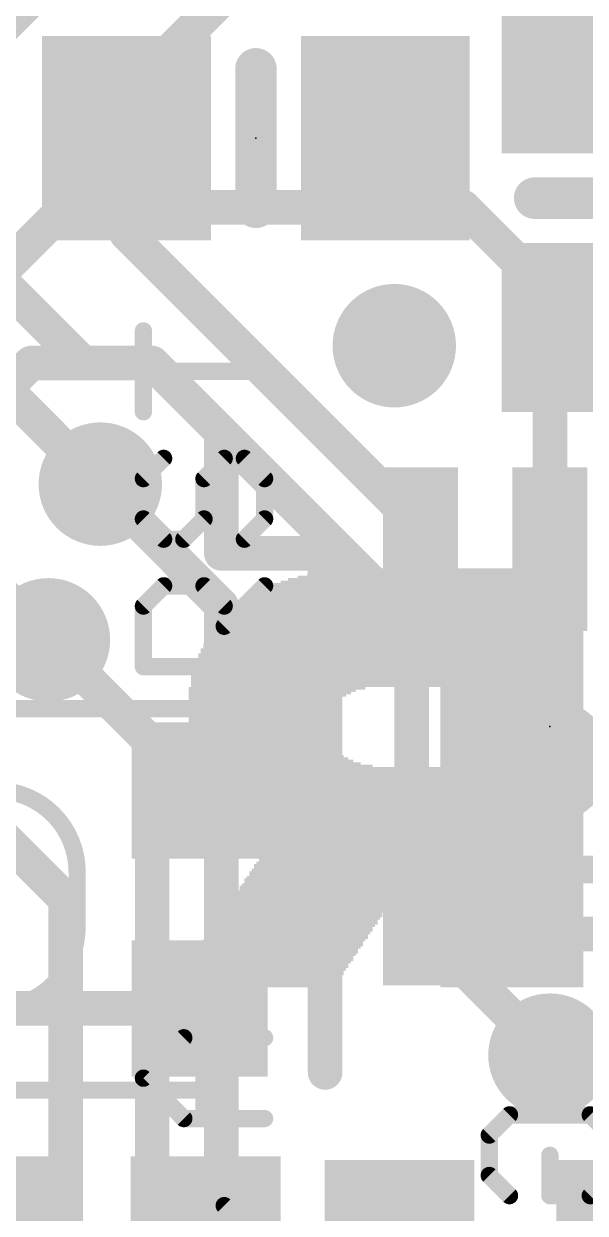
# Model space of a CAD drawing. Extents: x -0.4 to 51.3, y -0.4 to 23.4.
# Drawn here: x 10.11 to 14.23, y 4.17 to 12.9 of the extents above; entities that cross this region are included whole.
import ezdxf

# ---------------------------------------------------------------- set-up
doc = ezdxf.new("R2010")
doc.units = 0
for name, color, linetype in [('1', 12, 'CONTINUOUS'), ('16', 132, 'CONTINUOUS'), ('18', 110, 'CONTINUOUS'), ('21', 40, 'CONTINUOUS'), ('22', 6, 'CONTINUOUS'), ('23', 40, 'CONTINUOUS')]:
    doc.layers.add(name, color=color, linetype=linetype)

# ---------------------------------------------------------------- blocks, each defined once
blk = doc.blocks.new('RECT')
blk.add_solid([(-0.5, -0.5), (0.5, -0.5), (-0.5, 0.5), (0.5, 0.5)])
blk = doc.blocks.new('ROUNDV')
at = {"const_width": 0.5}
blk.add_lwpolyline([(0, -0.25, 1), (0, 0.25, 1), (0, -0.25)], format="xyb", dxfattribs=at)

msp = doc.modelspace()

# ---------------------------------------------------------------- linework, layer by layer
at = {"layer": '1', "const_width": 0.254}
for points in [[(11.668, 13.192), (11.176, 12.7)], [(14.366, 12.574), (13.843, 13.097)], [(11.176, 12.7), (11.176, 12.38)], [(11.176, 12.38), (10.861, 12.065)], [(10.861, 12.065), (10.861, 11.364)], [(10.541, 10.414), (9.525, 11.43)], [(10.861, 11.364), (13.02, 9.205)], [(13.97, 9.0471), (13.97, 10.674)], [(13.97, 10.674), (14.366, 10.674)], [(10.541, 10.414), (11.049, 10.414)], [(11.049, 10.414), (11.557, 9.906)], [(9.925, 10.268), (10.668, 9.525)], [(11.557, 9.906), (11.557, 9.017)], [(13.02, 9.205), (13.02, 9.0471)], [(11.557, 9.017), (12.319, 9.017)], [(12.319, 9.017), (12.319, 7.366)], [(9.7903, 8.8787), (10.287, 8.382)], [(12.319, 7.366), (13.02, 6.665)], [(11.398, 7.277), (11.519, 7.277)], [(11.519, 7.277), (12.319, 6.477)], [(13.02, 6.4469), (13.02, 6.665)], [(12.319, 6.477), (12.319, 5.207)], [(13.02, 6.4469), (13.02, 6.284)], [(13.02, 6.284), (13.97, 5.334)], [(9.271, 5.677), (11.398, 5.677)]]:
    msp.add_lwpolyline(points, dxfattribs=at)
at = {"layer": '1', "const_width": 0.127}
for points in [[(11.2395, 12.7, 1), (11.1125, 12.7)], [(11.1311, 12.7449, 1), (11.2209, 12.6551)], [(11.2209, 12.3351, 1), (11.1311, 12.4249)], [(11.1125, 12.38, 1), (11.2395, 12.38)], [(10.9245, 12.065, 1), (10.7975, 12.065)], [(10.8161, 12.1099, 1), (10.9059, 12.0201)], [(10.9059, 11.4089, 1), (10.8161, 11.3191)], [(10.7975, 11.364, 1), (10.9245, 11.364)], [(14.0335, 10.674, 1), (13.9065, 10.674)], [(13.97, 10.7375, 1), (13.97, 10.6105)], [(10.541, 10.4775, 1), (10.541, 10.3505)], [(10.4961, 10.3691, 1), (10.5859, 10.4589)], [(11.0939, 10.4589, 1), (11.0041, 10.3691)], [(11.049, 10.3505, 1), (11.049, 10.4775)], [(11.6205, 9.906, 1), (11.4935, 9.906)], [(11.5121, 9.8611, 1), (11.6019, 9.9509)], [(10.6231, 9.4801, 1), (10.7129, 9.5699)], [(13.0835, 9.205, 1), (12.9565, 9.205)], [(12.9751, 9.1601, 1), (13.0649, 9.2499)], [(11.557, 9.0805, 1), (11.557, 8.9535)], [(11.4935, 9.017, 1), (11.6205, 9.017)], [(12.3825, 9.017, 1), (12.2555, 9.017)], [(12.319, 8.9535, 1), (12.319, 9.0805)], [(12.9565, 9.0471, 1), (13.0835, 9.0471)], [(13.9065, 9.0471, 1), (14.0335, 9.0471)], [(10.2421, 8.3371, 1), (10.3319, 8.4269)], [(12.3639, 7.4109, 1), (12.2741, 7.3211)], [(12.2555, 7.366, 1), (12.3825, 7.366)], [(11.398, 7.3405, 1), (11.398, 7.2135)], [(11.5639, 7.3219, 1), (11.4741, 7.2321)], [(11.519, 7.2135, 1), (11.519, 7.3405)], [(13.0835, 6.665, 1), (12.9565, 6.665)], [(12.9751, 6.6201, 1), (13.0649, 6.7099)], [(12.3825, 6.477, 1), (12.2555, 6.477)], [(12.2741, 6.4321, 1), (12.3639, 6.5219)], [(13.0835, 6.4469, 1), (12.9565, 6.4469)], [(12.9565, 6.4469, 1), (13.0835, 6.4469)], [(13.0649, 6.3289, 1), (12.9751, 6.2391)], [(12.9565, 6.284, 1), (13.0835, 6.284)], [(11.398, 5.6135, 1), (11.398, 5.7405)], [(13.9251, 5.2891, 1), (14.0149, 5.3789)], [(12.2555, 5.207, 1), (12.3825, 5.207)]]:
    msp.add_lwpolyline(points, format="xyb", dxfattribs=at)
at = {"layer": '16', "const_width": 0.254}
for points in [[(11.684, 14.605), (9.525, 12.446)], [(10.414, 11.557), (8.382, 9.525)], [(13.335, 11.557), (10.414, 11.557)], [(14.224, 10.668), (13.335, 11.557)], [(16.51, 10.668), (14.224, 10.668)], [(10.16, 10.414), (9.017, 9.271)], [(11.049, 10.414), (10.16, 10.414)], [(12.954, 8.509), (11.049, 10.414)], [(11.557, 8.636), (10.668, 9.525)], [(11.557, 4.191), (11.557, 8.636)], [(12.954, 6.731), (12.954, 8.509)], [(10.287, 8.382), (11.049, 7.62)], [(9.017, 7.874), (10.414, 6.477)], [(11.049, 3.937), (11.049, 7.62)], [(13.462, 6.223), (12.954, 6.731)], [(10.414, 6.477), (10.414, 2.794)], [(19.558, 6.223), (13.462, 6.223)], [(14.097, 5.207), (13.97, 5.334)], [(20.828, 5.207), (14.097, 5.207)], [(12.065, 3.683), (11.557, 4.191)]]:
    msp.add_lwpolyline(points, dxfattribs=at)
at = {"layer": '16', "const_width": 0.127}
for points in [[(10.414, 11.6205, 1), (10.414, 11.4935)], [(10.4589, 11.5121, 1), (10.3691, 11.6019)], [(13.3799, 11.6019, 1), (13.2901, 11.5121)], [(13.335, 11.4935, 1), (13.335, 11.6205)], [(14.224, 10.7315, 1), (14.224, 10.6045)], [(14.1791, 10.6231, 1), (14.2689, 10.7129)], [(10.16, 10.4775, 1), (10.16, 10.3505)], [(10.2049, 10.3691, 1), (10.1151, 10.4589)], [(11.0939, 10.4589, 1), (11.0041, 10.3691)], [(11.049, 10.3505, 1), (11.049, 10.4775)], [(10.7129, 9.5699, 1), (10.6231, 9.4801)], [(11.6205, 8.636, 1), (11.4935, 8.636)], [(11.5121, 8.5911, 1), (11.6019, 8.6809)], [(13.0175, 8.509, 1), (12.8905, 8.509)], [(12.9091, 8.4641, 1), (12.9989, 8.5539)], [(10.3319, 8.4269, 1), (10.2421, 8.3371)], [(11.1125, 7.62, 1), (10.9855, 7.62)], [(11.0041, 7.5751, 1), (11.0939, 7.6649)], [(12.9989, 6.7759, 1), (12.9091, 6.6861)], [(12.8905, 6.731, 1), (13.0175, 6.731)], [(10.4775, 6.477, 1), (10.3505, 6.477)], [(10.3691, 6.4321, 1), (10.4589, 6.5219)], [(13.462, 6.2865, 1), (13.462, 6.1595)], [(13.4171, 6.1781, 1), (13.5069, 6.2679)], [(14.0149, 5.3789, 1), (13.9251, 5.2891)], [(14.097, 5.2705, 1), (14.097, 5.1435)], [(14.0521, 5.1621, 1), (14.1419, 5.2519)], [(11.6019, 4.2359, 1), (11.5121, 4.1461)], [(11.4935, 4.191, 1), (11.6205, 4.191)]]:
    msp.add_lwpolyline(points, format="xyb", dxfattribs=at)
at = {"layer": '21'}
for points, const_width in [([(11.811, 12.573), (11.811, 11.557)], 0.3048), ([(14.874, 11.624), (13.858, 11.624)], 0.3048), ([(10.9847, 10.0563), (10.9847, 10.6494)], 0.127), ([(11.8745, 10.3528), (10.9847, 10.3528)], 0.127), ([(11.133, 9.7139), (10.9847, 9.5656)], 0.127), ([(11.4296, 9.5656), (11.5779, 9.7139)], 0.127), ([(11.5779, 9.7139), (11.7262, 9.7139)], 0.127), ([(11.7262, 9.7139), (11.8745, 9.5656)], 0.127), ([(10.9847, 9.5656), (10.9847, 9.269)], 0.127), ([(11.4296, 9.269), (11.4296, 9.5656)], 0.127), ([(11.8745, 9.5656), (11.8745, 9.269)], 0.127), ([(10.9847, 9.269), (11.133, 9.1207)], 0.127), ([(11.2813, 9.1207), (11.4296, 9.269)], 0.127), ([(11.8745, 9.269), (11.7262, 9.1207)], 0.127), ([(11.133, 9.1207), (11.2813, 9.1207)], 0.127), ([(10.9847, 8.6301), (11.133, 8.7784)], 0.127), ([(11.133, 8.7784), (11.4296, 8.7784)], 0.127), ([(11.4296, 8.7784), (11.5779, 8.6301)], 0.127), ([(11.5779, 8.4818), (11.8745, 8.7784)], 0.127), ([(10.9847, 8.1852), (10.9847, 8.6301)], 0.127), ([(11.5779, 8.6301), (11.5779, 8.1852)], 0.127), ([(12.32, 6.947), (12.32, 8.547)], 0.2032), ([(11.8745, 8.1852), (10.9847, 8.1852)], 0.127), ([(7.298, 7.877), (11.498, 7.877)], 0.127), ([(11.498, 7.877), (11.498, 5.077)], 0.127), ([(10.498, 6.677), (10.498, 6.277)], 0.127), ([(14.37, 6.697), (13.57, 6.697)], 0.2032), ([(11.498, 5.077), (7.298, 5.077)], 0.127)]:
    msp.add_lwpolyline(points, dxfattribs=dict(at, const_width=const_width))
for points, const_width in [([(11.8872, 12.573, 1), (11.7348, 12.573)], 0.1524), ([(13.858, 11.7002, 1), (13.858, 11.5478)], 0.1524), ([(11.7348, 11.557, 1), (11.8872, 11.557)], 0.1524), ([(11.0165, 10.6494, 1), (10.953, 10.6494)], 0.0635), ([(10.9847, 10.3846, 1), (10.9847, 10.3211)], 0.0635), ([(11.8745, 10.3211, 1), (11.8745, 10.3846)], 0.0635), ([(10.953, 10.0563, 1), (11.0165, 10.0563)], 0.0635), ([(11.1555, 9.6915, 1), (11.1106, 9.7364)], 0.0635), ([(11.5779, 9.7457, 1), (11.5779, 9.6822)], 0.0635), ([(11.6004, 9.6915, 1), (11.5555, 9.7364)], 0.0635), ([(11.7487, 9.7364, 1), (11.7038, 9.6915)], 0.0635), ([(11.7262, 9.6822, 1), (11.7262, 9.7457)], 0.0635), ([(11.0165, 9.5656, 1), (10.953, 9.5656)], 0.0635), ([(10.9623, 9.5881, 1), (11.0072, 9.5432)], 0.0635), ([(11.4614, 9.5656, 1), (11.3979, 9.5656)], 0.0635), ([(11.4072, 9.5881, 1), (11.4521, 9.5432)], 0.0635), ([(11.9063, 9.5656, 1), (11.8428, 9.5656)], 0.0635), ([(11.852, 9.5432, 1), (11.897, 9.5881)], 0.0635), ([(10.953, 9.269, 1), (11.0165, 9.269)], 0.0635), ([(11.0072, 9.2915, 1), (10.9623, 9.2466)], 0.0635), ([(11.3979, 9.269, 1), (11.4614, 9.269)], 0.0635), ([(11.4521, 9.2466, 1), (11.4072, 9.2915)], 0.0635), ([(11.8428, 9.269, 1), (11.9063, 9.269)], 0.0635), ([(11.897, 9.2466, 1), (11.852, 9.2915)], 0.0635), ([(11.133, 9.1525, 1), (11.133, 9.089)], 0.0635), ([(11.1106, 9.0983, 1), (11.1555, 9.1432)], 0.0635), ([(11.2589, 9.1432, 1), (11.3038, 9.0983)], 0.0635), ([(11.2813, 9.089, 1), (11.2813, 9.1525)], 0.0635), ([(11.7038, 9.1432, 1), (11.7487, 9.0983)], 0.0635), ([(11.133, 8.8101, 1), (11.133, 8.7466)], 0.0635), ([(11.1555, 8.7559, 1), (11.1106, 8.8008)], 0.0635), ([(11.4521, 8.8008, 1), (11.4072, 8.7559)], 0.0635), ([(11.4296, 8.7466, 1), (11.4296, 8.8101)], 0.0635), ([(11.897, 8.7559, 1), (11.852, 8.8008)], 0.0635), ([(11.0165, 8.6301, 1), (10.953, 8.6301)], 0.0635), ([(10.9623, 8.6526, 1), (11.0072, 8.6076)], 0.0635), ([(11.6097, 8.6301, 1), (11.5462, 8.6301)], 0.0635), ([(11.5555, 8.6076, 1), (11.6004, 8.6526)], 0.0635), ([(12.3708, 8.547, 1), (12.2692, 8.547)], 0.1016), ([(11.5555, 8.5043, 1), (11.6004, 8.4594)], 0.0635), ([(10.9847, 8.217, 1), (10.9847, 8.1535)], 0.0635), ([(10.953, 8.1852, 1), (11.0165, 8.1852)], 0.0635), ([(11.5462, 8.1852, 1), (11.6097, 8.1852)], 0.0635), ([(11.8745, 8.1535, 1), (11.8745, 8.217)], 0.0635), ([(11.5298, 7.877, 1), (11.4663, 7.877)], 0.0635), ([(11.498, 7.8453, 1), (11.498, 7.9088)], 0.0635), ([(10.498, 6.677, 0.4142), (9.898, 7.277)], 0.127), ([(12.2692, 6.947, 1), (12.3708, 6.947)], 0.1016), ([(10.5298, 6.677, 1), (10.4663, 6.677)], 0.0635), ([(13.57, 6.7478, 1), (13.57, 6.6462)], 0.1016), ([(10.4663, 6.677, 1), (10.5298, 6.677)], 0.0635), ([(9.898, 5.677, 0.4142), (10.498, 6.277)], 0.127), ([(10.5298, 6.277, 1), (10.4663, 6.277)], 0.0635), ([(10.4663, 6.277, 1), (10.5298, 6.277)], 0.0635), ([(11.4663, 5.077, 1), (11.5298, 5.077)], 0.0635), ([(11.498, 5.0453, 1), (11.498, 5.1087)], 0.0635)]:
    msp.add_lwpolyline(points, format="xyb", dxfattribs=dict(at, const_width=const_width))
at = {"layer": '22', "const_width": 0.127}
for points in [[(11.2813, 5.4616), (10.9847, 5.165)], [(11.8745, 5.4616), (11.2813, 5.4616)], [(11.4296, 5.4616), (11.4296, 4.8684)], [(10.9847, 5.165), (11.2813, 4.8684)], [(11.2813, 4.8684), (11.8745, 4.8684)], [(13.5247, 4.7475), (13.673, 4.8958)], [(13.673, 4.8958), (14.2662, 4.8958)], [(14.2662, 4.8958), (14.4145, 4.7475)], [(13.5247, 4.4509), (13.5247, 4.7475)], [(13.9696, 4.3026), (13.9696, 4.5992)], [(11.8745, 4.5261), (10.9847, 4.5261)], [(10.9847, 4.5261), (10.9847, 4.0812)], [(11.5779, 4.0812), (11.5779, 4.5261)], [(13.673, 4.3026), (13.5247, 4.4509)], [(14.4145, 4.4509), (14.2662, 4.3026)], [(14.2662, 4.3026), (13.9696, 4.3026)], [(11.5779, 4.2295), (11.8745, 3.9329)]]:
    msp.add_lwpolyline(points, dxfattribs=at)
at = {"layer": '22', "const_width": 0.0635}
for points in [[(11.2813, 5.4934, 1), (11.2813, 5.4299)], [(11.3038, 5.4392, 1), (11.2589, 5.4841)], [(11.4614, 5.4616, 1), (11.3979, 5.4616)], [(11.8745, 5.4299, 1), (11.8745, 5.4934)], [(11.0072, 5.1875, 1), (10.9623, 5.1426)], [(10.9623, 5.1875, 1), (11.0072, 5.1426)], [(11.2813, 4.9002, 1), (11.2813, 4.8367)], [(11.2589, 4.846, 1), (11.3038, 4.8909)], [(11.3979, 4.8684, 1), (11.4614, 4.8684)], [(11.8745, 4.8367, 1), (11.8745, 4.9002)], [(13.673, 4.9275, 1), (13.673, 4.864)], [(13.6955, 4.8733, 1), (13.6506, 4.9182)], [(14.2887, 4.9182, 1), (14.2438, 4.8733)], [(13.5565, 4.7475, 1), (13.493, 4.7475)], [(13.5023, 4.7699, 1), (13.5472, 4.725)], [(14.0014, 4.5992, 1), (13.9379, 4.5992)], [(10.9847, 4.5579, 1), (10.9847, 4.4944)], [(11.0165, 4.5261, 1), (10.953, 4.5261)], [(11.6097, 4.5261, 1), (11.5462, 4.5261)], [(11.8745, 4.4944, 1), (11.8745, 4.5579)], [(13.5472, 4.4734, 1), (13.5023, 4.4284)], [(13.493, 4.4509, 1), (13.5565, 4.4509)], [(13.9696, 4.3344, 1), (13.9696, 4.2709)], [(11.6004, 4.252, 1), (11.5555, 4.2071)], [(13.6506, 4.2802, 1), (13.6955, 4.3251)], [(13.9379, 4.3026, 1), (14.0014, 4.3026)], [(14.2438, 4.3251, 1), (14.2887, 4.2802)]]:
    msp.add_lwpolyline(points, format="xyb", dxfattribs=at)
at = {"layer": '23'}
for p in [(11.811, 12.065), (13.97, 7.747)]:
    msp.add_point(p, dxfattribs=at)

# ---------------------------------------------------------------- block references
at = {"layer": '1'}
for p, xscale, yscale, rotation in [((14.366, 12.574), 1.24, 1.5, 270), ((14.366, 10.674), 1.24, 1.5, 270), ((13.02, 9.0471), 0.55, 1.2, 180), ((13.97, 9.0471), 0.55, 1.2, 180), ((13.02, 6.4469), 0.55, 1.2, 180)]:
    msp.add_blockref('RECT', p, dxfattribs=dict(at, xscale=xscale, yscale=yscale, rotation=rotation))
at = {"layer": '1', "xscale": 1.24, "yscale": 1.5}
for p in [(10.861, 12.065), (12.761, 12.065)]:
    msp.add_blockref('RECT', p, dxfattribs=at)
at = {"layer": '1', "rotation": 180}
for p in [(11.398, 7.277), (11.398, 5.677)]:
    msp.add_blockref('RECT', p, dxfattribs=at)
at = {"layer": '1', "xscale": 1.1}
for p in [(9.7418, 4.0906), (11.4418, 4.0906)]:
    msp.add_blockref('RECT', p, dxfattribs=at)
at = {"layer": '1', "xscale": 1.1, "rotation": 180}
for p in [(12.866, 4.064), (14.566, 4.064)]:
    msp.add_blockref('RECT', p, dxfattribs=at)
at = {"layer": '18', "xscale": 0.9064, "yscale": 0.9064}
for p in [(12.827, 10.541), (12.827, 10.541), (10.668, 9.525), (10.668, 9.525), (10.287, 8.382), (10.287, 8.382), (13.97, 7.493), (13.97, 7.493), (13.97, 5.334), (13.97, 5.334)]:
    msp.add_blockref('ROUNDV', p, dxfattribs=at)
at = {"layer": '22', "rotation": 180}
for p, xscale, yscale in [((14.2748, 12.9032), 0.889, 0.0254), ((14.3002, 12.8778), 0.8382, 0.0254), ((14.3256, 12.8524), 0.7874, 0.0254), ((14.351, 12.827), 0.7366, 0.0254), ((14.3891, 12.8016), 0.6604, 0.0254), ((14.4145, 12.7762), 0.6096, 0.0254), ((14.4399, 12.7508), 0.5588, 0.0254), ((14.4653, 12.7254), 0.508, 0.0254), ((13.3083, 8.8976), 1.8136, 0.0178), ((13.1039, 8.8087), 2.2225, 0.0178), ((13.1305, 8.8265), 2.1692, 0.0178), ((13.1661, 8.8443), 2.098, 0.0178), ((13.2017, 8.8621), 2.0269, 0.0178), ((13.2461, 8.8798), 1.938, 0.0178), ((13.0239, 8.7376), 2.3825, 0.0178), ((13.0416, 8.7554), 2.347, 0.0178), ((13.0594, 8.7732), 2.3114, 0.0178), ((13.0772, 8.7909), 2.2758, 0.0178), ((12.9527, 8.6487), 2.5248, 0.0178), ((12.9616, 8.6665), 2.507, 0.0178), ((12.9794, 8.6843), 2.4714, 0.0178), ((12.9883, 8.702), 2.4536, 0.0178), ((13.0061, 8.7198), 2.4181, 0.0178), ((12.8994, 8.5598), 2.6314, 0.0178), ((12.9083, 8.5776), 2.6137, 0.0178), ((12.9172, 8.5954), 2.5959, 0.0178), ((12.935, 8.6131), 2.5603, 0.0178), ((12.9438, 8.6309), 2.5425, 0.0178), ((12.8638, 8.4709), 2.7026, 0.0178), ((12.8727, 8.5065), 2.6848, 0.0178), ((12.8727, 8.4887), 2.6848, 0.0178), ((12.8816, 8.5242), 2.667, 0.0178), ((12.8905, 8.542), 2.6492, 0.0178), ((12.8283, 8.382), 2.7737, 0.0178), ((12.8372, 8.3998), 2.7559, 0.0178), ((12.846, 8.4353), 2.7381, 0.0178), ((12.846, 8.4176), 2.7381, 0.0178), ((12.8549, 8.4531), 2.7203, 0.0178), ((12.8105, 8.3109), 2.8092, 0.0178), ((12.8105, 8.2931), 2.8092, 0.0178), ((12.8194, 8.3464), 2.7915, 0.0178), ((12.8194, 8.3287), 2.7915, 0.0178), ((12.8283, 8.3642), 2.7737, 0.0178), ((12.7927, 8.2398), 2.8448, 0.0178), ((12.7927, 8.222), 2.8448, 0.0178), ((12.7927, 8.2042), 2.8448, 0.0178), ((12.8016, 8.2753), 2.827, 0.0178), ((12.8016, 8.2575), 2.827, 0.0178), ((12.7749, 8.1153), 2.8804, 0.0178), ((12.7838, 8.1864), 2.8626, 0.0178), ((12.7838, 8.1686), 2.8626, 0.0178), ((12.7838, 8.1509), 2.8626, 0.0178), ((12.7838, 8.1331), 2.8626, 0.0178), ((11.9659, 8.0264), 1.2979, 0.0178), ((12.7749, 8.0975), 2.8804, 0.0178), ((12.7749, 8.0797), 2.8804, 0.0178), ((12.7749, 8.062), 2.8804, 0.0178), ((12.7749, 8.0442), 2.8804, 0.0178), ((13.6906, 8.0264), 1.049, 0.0178), ((11.9126, 7.9908), 1.1913, 0.0178), ((11.8681, 7.9375), 1.1024, 0.0178), ((11.9304, 8.0086), 1.2268, 0.0178), ((11.8948, 7.9731), 1.1557, 0.0178), ((11.877, 7.9553), 1.1201, 0.0178), ((13.6906, 8.0086), 1.049, 0.0178), ((13.6906, 7.9908), 1.049, 0.0178), ((13.6906, 7.9731), 1.049, 0.0178), ((13.6906, 7.9553), 1.049, 0.0178), ((13.6906, 7.9375), 1.049, 0.0178), ((11.8593, 7.9197), 1.0846, 0.0178), ((11.8504, 7.9019), 1.0668, 0.0178), ((11.8504, 7.8842), 1.0668, 0.0178), ((11.8415, 7.8664), 1.049, 0.0178), ((11.8415, 7.8486), 1.049, 0.0178), ((13.6906, 7.9197), 1.049, 0.0178), ((13.6906, 7.9019), 1.049, 0.0178), ((13.6906, 7.8842), 1.049, 0.0178), ((13.6906, 7.8664), 1.049, 0.0178), ((13.6906, 7.8486), 1.049, 0.0178), ((11.8415, 7.8308), 1.049, 0.0178), ((11.8326, 7.813), 1.0312, 0.0178), ((11.8326, 7.7953), 1.0312, 0.0178), ((11.8326, 7.7775), 1.0312, 0.0178), ((13.6906, 7.8308), 1.049, 0.0178), ((13.6906, 7.813), 1.049, 0.0178), ((13.6906, 7.7953), 1.049, 0.0178), ((13.6906, 7.7775), 1.049, 0.0178), ((11.8326, 7.7597), 1.0312, 0.0178), ((11.8326, 7.7419), 1.0312, 0.0178), ((11.8326, 7.7241), 1.0312, 0.0178), ((11.8326, 7.7064), 1.0312, 0.0178), ((11.8326, 7.6886), 1.0312, 0.0178), ((13.6906, 7.7597), 1.049, 0.0178), ((13.6906, 7.7419), 1.049, 0.0178), ((13.6906, 7.7241), 1.049, 0.0178), ((13.6906, 7.7064), 1.049, 0.0178), ((13.6906, 7.6886), 1.049, 0.0178), ((11.8415, 7.6708), 1.049, 0.0178), ((11.8415, 7.653), 1.049, 0.0178), ((11.8415, 7.6352), 1.049, 0.0178), ((11.8504, 7.6175), 1.0668, 0.0178), ((11.8593, 7.5997), 1.049, 0.0178), ((13.6906, 7.6708), 1.049, 0.0178), ((13.6906, 7.653), 1.049, 0.0178), ((13.6906, 7.6352), 1.049, 0.0178), ((13.6906, 7.6175), 1.049, 0.0178), ((13.6906, 7.5997), 1.049, 0.0178), ((11.8681, 7.5819), 1.0668, 0.0178), ((11.877, 7.5641), 1.0846, 0.0178), ((11.8859, 7.5463), 1.1024, 0.0178), ((11.9037, 7.5286), 1.1024, 0.0178), ((11.9215, 7.5108), 1.1379, 0.0178), ((13.6906, 7.5819), 1.049, 0.0178), ((13.6906, 7.5641), 1.049, 0.0178), ((13.6906, 7.5463), 1.049, 0.0178), ((13.6906, 7.5286), 1.049, 0.0178), ((13.6906, 7.5108), 1.049, 0.0178), ((11.9393, 7.493), 1.1735, 0.0178), ((11.9659, 7.4752), 1.2268, 0.0178), ((12.7927, 7.4397), 2.8448, 0.0178), ((12.7927, 7.4219), 2.8448, 0.0178), ((12.0193, 7.4574), 1.2979, 0.0178), ((13.6906, 7.493), 1.049, 0.0178), ((13.6906, 7.4752), 1.049, 0.0178), ((13.6906, 7.4574), 1.049, 0.0178), ((12.8016, 7.4041), 2.827, 0.0178), ((12.8016, 7.3863), 2.827, 0.0178), ((12.8105, 7.3685), 2.8092, 0.0178), ((12.8105, 7.3508), 2.8092, 0.0178), ((12.8194, 7.333), 2.7915, 0.0178), ((12.8194, 7.3152), 2.7915, 0.0178), ((12.8283, 7.2974), 2.7737, 0.0178), ((12.8283, 7.2796), 2.7737, 0.0178), ((12.8372, 7.2619), 2.7559, 0.0178), ((12.846, 7.2441), 2.7381, 0.0178), ((12.846, 7.2263), 2.7381, 0.0178), ((12.8549, 7.2085), 2.7203, 0.0178), ((12.8638, 7.1907), 2.7026, 0.0178), ((12.8727, 7.173), 2.6848, 0.0178), ((12.8727, 7.1552), 2.6848, 0.0178), ((12.8816, 7.1374), 2.667, 0.0178), ((12.8905, 7.1196), 2.6492, 0.0178), ((12.8994, 7.1018), 2.6314, 0.0178), ((12.9083, 7.0841), 2.6137, 0.0178), ((12.9172, 7.0663), 2.5959, 0.0178), ((12.9261, 7.0485), 2.5781, 0.0178), ((12.935, 7.0307), 2.5603, 0.0178), ((12.9527, 7.0129), 2.5248, 0.0178), ((12.9616, 6.9952), 2.507, 0.0178), ((12.9705, 6.9774), 2.4892, 0.0178), ((12.9883, 6.9596), 2.4536, 0.0178), ((12.9972, 6.9418), 2.4359, 0.0178), ((13.015, 6.924), 2.4003, 0.0178), ((13.0327, 6.9063), 2.3647, 0.0178), ((13.0505, 6.8885), 2.3292, 0.0178), ((13.0416, 6.8351), 2.347, 0.0178), ((13.0416, 6.8174), 2.347, 0.0178), ((13.0505, 6.8529), 2.3292, 0.0178), ((13.0594, 6.8707), 2.3114, 0.0178), ((13.0061, 6.7285), 2.4181, 0.0178), ((13.015, 6.7462), 2.4003, 0.0178), ((13.0239, 6.7818), 2.3825, 0.0178), ((13.0239, 6.764), 2.3825, 0.0178), ((13.0327, 6.7996), 2.3647, 0.0178), ((12.3304, 6.6396), 1.1735, 0.0178), ((12.3571, 6.6751), 1.1913, 0.0178), ((12.3482, 6.6573), 1.1735, 0.0178), ((12.366, 6.6929), 1.1735, 0.0178), ((13.0061, 6.7107), 2.4181, 0.0178), ((13.6906, 6.6929), 1.049, 0.0178), ((13.6906, 6.6751), 1.049, 0.0178), ((13.6906, 6.6573), 1.049, 0.0178), ((13.6906, 6.6396), 1.049, 0.0178), ((12.286, 6.5684), 1.1913, 0.0178), ((12.2771, 6.5507), 1.1735, 0.0178), ((12.2949, 6.5862), 1.1735, 0.0178), ((12.3215, 6.6218), 1.1913, 0.0178), ((12.3127, 6.604), 1.1735, 0.0178), ((13.6906, 6.6218), 1.049, 0.0178), ((13.6906, 6.604), 1.049, 0.0178), ((13.6906, 6.5862), 1.049, 0.0178), ((13.6906, 6.5684), 1.049, 0.0178), ((13.6906, 6.5507), 1.049, 0.0178), ((12.2149, 6.4618), 1.1913, 0.0178), ((12.2326, 6.4973), 1.1913, 0.0178), ((12.2238, 6.4795), 1.1735, 0.0178), ((12.2504, 6.5151), 1.1913, 0.0178), ((12.2593, 6.5329), 1.1735, 0.0178), ((13.6906, 6.5329), 1.049, 0.0178), ((13.6906, 6.5151), 1.049, 0.0178), ((13.6906, 6.4973), 1.049, 0.0178), ((13.6906, 6.4795), 1.049, 0.0178), ((13.6906, 6.4618), 1.049, 0.0178), ((12.1526, 6.3729), 1.1735, 0.0178), ((12.1615, 6.3906), 1.1913, 0.0178), ((12.1793, 6.4084), 1.1913, 0.0178), ((12.1971, 6.444), 1.1913, 0.0178), ((12.1882, 6.4262), 1.1735, 0.0178), ((13.6906, 6.444), 1.049, 0.0178), ((13.6906, 6.4262), 1.049, 0.0178), ((13.6906, 6.4084), 1.049, 0.0178), ((13.6906, 6.3906), 1.049, 0.0178), ((13.6906, 6.3729), 1.049, 0.0178), ((12.0904, 6.284), 1.1913, 0.0178), ((12.1082, 6.3017), 1.1913, 0.0178), ((12.126, 6.3373), 1.1913, 0.0178), ((12.1171, 6.3195), 1.1735, 0.0178), ((12.1437, 6.3551), 1.1913, 0.0178), ((13.6906, 6.3551), 1.049, 0.0178), ((13.6906, 6.3373), 1.049, 0.0178), ((13.6906, 6.3195), 1.049, 0.0178), ((13.6906, 6.3017), 1.049, 0.0178), ((13.6906, 6.284), 1.049, 0.0178), ((12.0371, 6.2128), 1.1913, 0.0178), ((12.0371, 6.1951), 1.1913, 0.0178), ((12.0548, 6.2306), 1.1913, 0.0178), ((12.0726, 6.2484), 1.1913, 0.0178), ((12.0815, 6.2662), 1.1735, 0.0178), ((13.6906, 6.2662), 1.049, 0.0178), ((13.6906, 6.2484), 1.049, 0.0178), ((13.6906, 6.2306), 1.049, 0.0178), ((13.6906, 6.2128), 1.049, 0.0178), ((13.6906, 6.1951), 1.049, 0.0178), ((11.9659, 6.1062), 1.1913, 0.0178), ((11.9837, 6.1239), 1.1913, 0.0178), ((12.0015, 6.1595), 1.1913, 0.0178), ((12.0015, 6.1417), 1.1913, 0.0178), ((12.0193, 6.1773), 1.1913, 0.0178), ((13.6906, 6.1773), 1.049, 0.0178), ((13.6906, 6.1595), 1.049, 0.0178), ((13.6906, 6.1417), 1.049, 0.0178), ((13.6906, 6.1239), 1.049, 0.0178), ((13.6906, 6.1062), 1.049, 0.0178), ((11.9126, 6.0173), 1.1913, 0.0178), ((11.9304, 6.0528), 1.1913, 0.0178), ((11.9304, 6.035), 1.1913, 0.0178), ((11.9482, 6.0706), 1.1913, 0.0178), ((11.9659, 6.0884), 1.1913, 0.0178), ((13.6906, 6.0884), 1.049, 0.0178), ((13.6906, 6.0706), 1.049, 0.0178), ((13.6906, 6.0528), 1.049, 0.0178), ((13.6906, 6.035), 1.049, 0.0178), ((13.6906, 6.0173), 1.049, 0.0178), ((11.8593, 5.9461), 1.1913, 0.0178), ((11.8593, 5.9284), 1.1913, 0.0178), ((11.877, 5.9639), 1.1913, 0.0178), ((11.8948, 5.9995), 1.1913, 0.0178), ((11.8948, 5.9817), 1.1913, 0.0178), ((13.6906, 5.9995), 1.049, 0.0178), ((13.6906, 5.9817), 1.049, 0.0178), ((13.6906, 5.9639), 1.049, 0.0178), ((13.6906, 5.9461), 1.049, 0.0178), ((13.6906, 5.9284), 1.049, 0.0178), ((11.8059, 5.8572), 1.1913, 0.0178), ((11.8148, 5.875), 1.209, 0.0178), ((11.8237, 5.8928), 1.1913, 0.0178), ((11.8415, 5.9106), 1.1913, 0.0178), ((13.6906, 5.9106), 1.049, 0.0178), ((13.6906, 5.8928), 1.049, 0.0178), ((13.6906, 5.875), 1.049, 0.0178), ((13.6906, 5.8572), 1.049, 0.0178), ((11.7881, 5.8395), 1.1913, 0.0178), ((13.6906, 5.8395), 1.049, 0.0178)]:
    msp.add_blockref('RECT', p, dxfattribs=dict(at, xscale=xscale, yscale=yscale))

doc.saveas('drawing.dxf')
